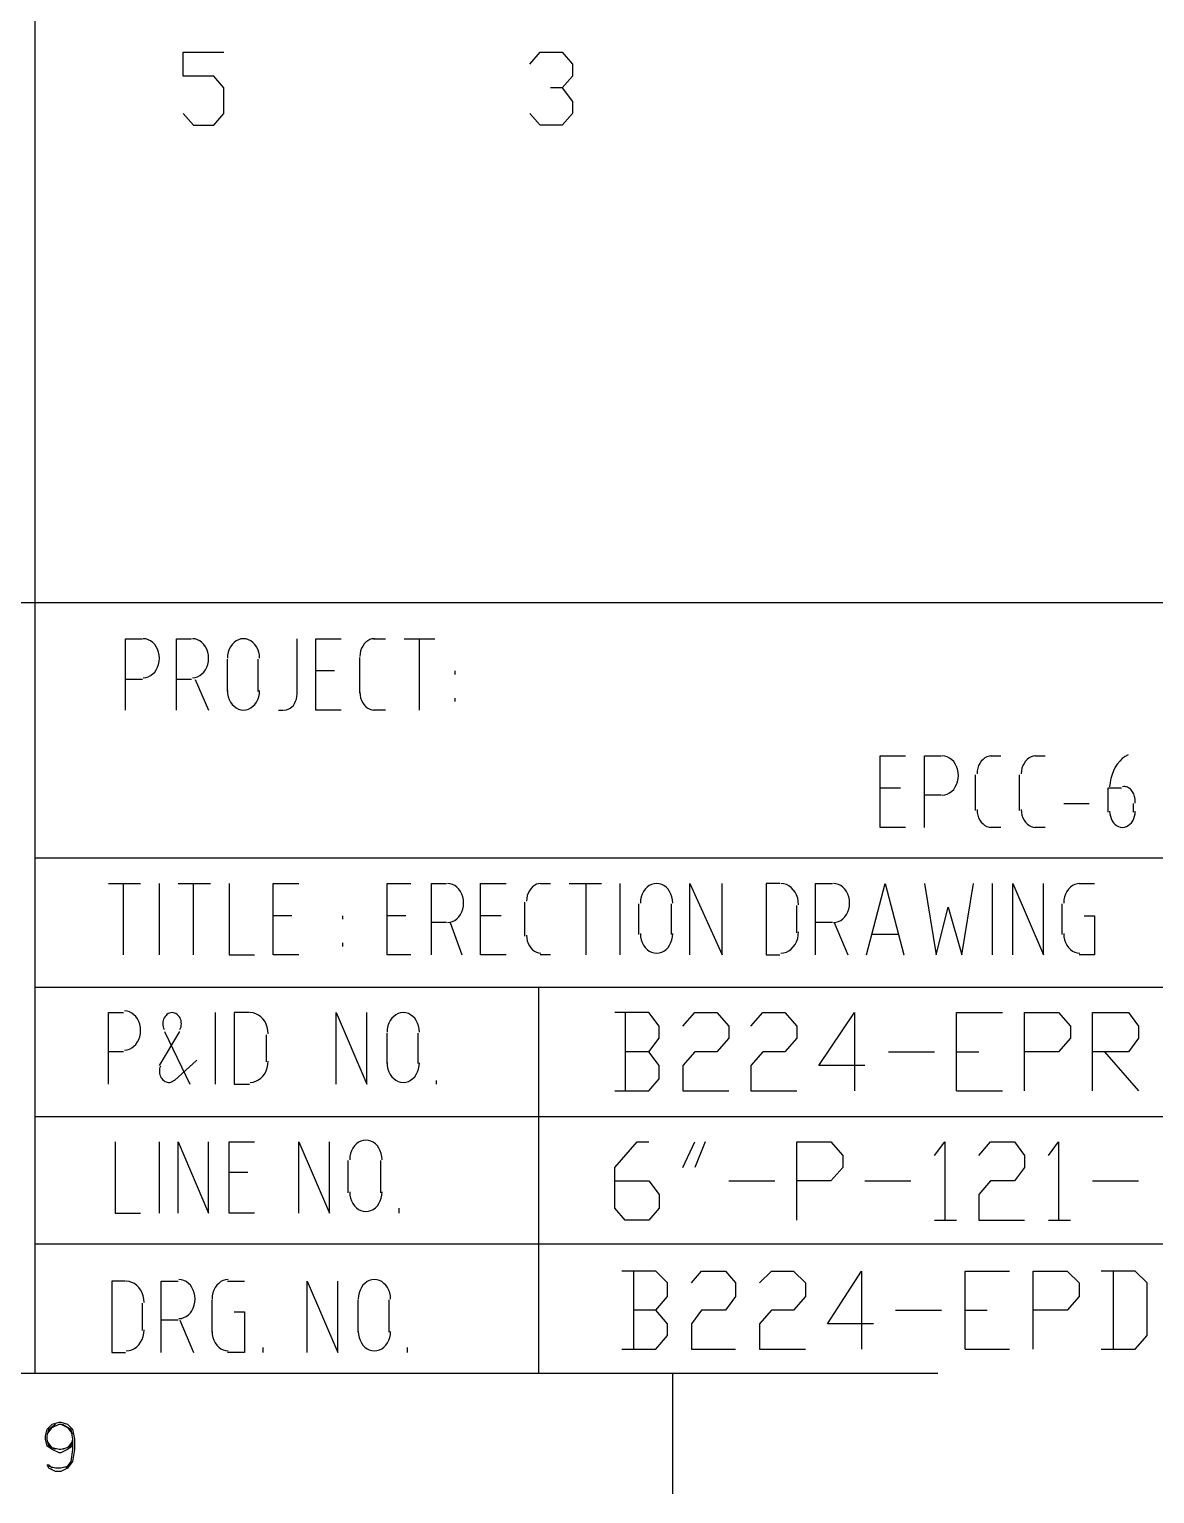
# Model space of a CAD drawing. Header units: millimetres. Extents: x 43 to 1147, y -811 to -31.
# Drawn here: x 819.9 to 899.4, y -811 to -707.6 of the extents above; entities that cross this region are included whole.
import ezdxf

# ---------------------------------------------------------------- set-up
doc = ezdxf.new("R2010")
doc.units = ezdxf.units.MM
doc.layers.add('EDITED_LINES', color=4, linetype='Continuous')

msp = doc.modelspace()

# ---------------------------------------------------------------- linework, layer by layer
at = {"layer": 'EDITED_LINES'}
for p, q in [((820.36, -802.48), (820.36, -39.28)), ((830.8, -710.92), (830.8, -709.24)), ((830.8, -709.24), (833.68, -709.24)), ((855.28, -710.08), (856, -709.24)), ((856, -709.24), (857.56, -709.24)), ((857.56, -709.24), (858.28, -710.08)), ((858.28, -710.08), (858.28, -710.92)), ((832.96, -710.92), (830.8, -710.92)), ((833.68, -711.76), (832.96, -710.92)), ((858.28, -710.92), (857.56, -711.76)), ((833.68, -713.56), (833.68, -711.76)), ((857.56, -711.76), (856.72, -711.76)), ((857.56, -711.76), (858.28, -712.72)), ((858.28, -712.72), (858.28, -713.56)), ((830.8, -713.56), (831.52, -714.4)), ((832.96, -714.4), (833.68, -713.56)), ((856, -714.4), (855.28, -713.56)), ((858.28, -713.56), (857.56, -714.4)), ((831.52, -714.4), (832.96, -714.4)), ((857.56, -714.4), (856, -714.4)), ((1137.28, -748.12), (52.24, -748.12)), ((826.72, -755.68), (826.72, -750.64)), ((826.72, -750.64), (827.92, -750.64)), ((828.16, -750.66), (827.98, -750.64)), ((828.34, -750.71), (828.16, -750.66)), ((828.5, -750.79), (828.34, -750.71)), ((828.65, -750.91), (828.5, -750.79)), ((828.79, -751.04), (828.65, -750.91)), ((828.9, -751.21), (828.79, -751.04)), ((828.99, -751.39), (828.9, -751.21)), ((829.06, -751.58), (828.99, -751.39)), ((830.32, -755.68), (830.32, -750.64)), ((830.32, -750.64), (831.4, -750.64)), ((831.64, -750.66), (831.46, -750.64)), ((831.82, -750.71), (831.64, -750.66)), ((831.98, -750.79), (831.82, -750.71)), ((832.13, -750.91), (831.98, -750.79)), ((832.27, -751.04), (832.13, -750.91)), ((832.38, -751.21), (832.27, -751.04)), ((832.47, -751.39), (832.38, -751.21)), ((832.54, -751.58), (832.47, -751.39)), ((834.05, -751.39), (833.98, -751.58)), ((834.14, -751.21), (834.05, -751.39)), ((834.25, -751.04), (834.14, -751.21)), ((834.39, -750.91), (834.25, -751.04)), ((834.54, -750.79), (834.39, -750.91)), ((834.7, -750.71), (834.54, -750.79)), ((834.88, -750.66), (834.7, -750.71)), ((835.06, -750.64), (834.88, -750.66)), ((835.24, -750.66), (835.06, -750.64)), ((835.42, -750.71), (835.24, -750.66)), ((835.58, -750.79), (835.42, -750.71)), ((835.73, -750.91), (835.58, -750.79)), ((835.87, -751.04), (835.73, -750.91)), ((835.98, -751.21), (835.87, -751.04)), ((836.07, -751.39), (835.98, -751.21)), ((836.14, -751.58), (836.07, -751.39)), ((838.84, -754.6), (838.84, -750.64)), ((840.16, -755.68), (840.16, -750.64)), ((840.16, -750.64), (841.96, -750.64)), ((843.33, -751.5), (843.29, -751.7)), ((843.39, -751.32), (843.33, -751.5)), ((843.48, -751.16), (843.39, -751.32)), ((843.58, -751.01), (843.48, -751.16)), ((843.7, -750.88), (843.58, -751.01)), ((843.83, -750.78), (843.7, -750.88)), ((843.98, -750.7), (843.83, -750.78)), ((844.13, -750.66), (843.98, -750.7)), ((844.3, -750.64), (844.13, -750.66)), ((844.24, -750.64), (845.08, -750.64)), ((846.4, -750.64), (848.56, -750.64)), ((847.48, -755.68), (847.48, -750.64)), ((828.99, -752.65), (829.06, -752.46)), ((829.11, -751.8), (829.06, -751.58)), ((829.06, -752.46), (829.11, -752.24)), ((829.12, -752.02), (829.11, -751.8)), ((829.11, -752.24), (829.12, -752.02)), ((832.47, -752.65), (832.54, -752.46)), ((832.59, -751.8), (832.54, -751.58)), ((832.54, -752.46), (832.59, -752.24)), ((832.6, -752.02), (832.59, -751.8)), ((832.59, -752.24), (832.6, -752.02)), ((833.93, -751.8), (833.92, -752.02)), ((833.92, -754.36), (833.92, -752.08)), ((833.98, -751.58), (833.93, -751.8)), ((836.08, -752.08), (836.08, -754.36)), ((836.19, -751.8), (836.14, -751.58)), ((836.2, -752.02), (836.19, -751.8)), ((843.29, -751.7), (843.28, -751.9)), ((843.28, -754.48), (843.28, -751.96)), ((827.92, -753.52), (826.72, -753.52)), ((827.98, -753.4), (828.16, -753.38)), ((828.16, -753.38), (828.34, -753.33)), ((828.34, -753.33), (828.5, -753.25)), ((828.5, -753.25), (828.65, -753.13)), ((828.65, -753.13), (828.79, -753)), ((828.79, -753), (828.9, -752.84)), ((828.9, -752.84), (828.99, -752.65)), ((831.4, -753.52), (830.32, -753.52)), ((831.46, -753.4), (831.64, -753.38)), ((831.64, -753.38), (831.82, -753.33)), ((831.64, -753.52), (832.6, -755.68)), ((831.82, -753.33), (831.98, -753.25)), ((831.98, -753.25), (832.13, -753.13)), ((832.13, -753.13), (832.27, -753)), ((832.27, -753), (832.38, -752.84)), ((832.38, -752.84), (832.47, -752.65)), ((841.48, -752.92), (840.16, -752.92)), ((850, -753.16), (850, -752.92)), ((833.92, -754.3), (833.93, -754.52)), ((833.93, -754.52), (833.98, -754.74)), ((836.14, -754.74), (836.19, -754.52)), ((836.19, -754.52), (836.2, -754.3)), ((838.83, -754.72), (838.84, -754.54)), ((843.28, -754.42), (843.29, -754.62)), ((843.29, -754.62), (843.33, -754.82)), ((833.98, -754.74), (834.05, -754.93)), ((834.05, -754.93), (834.14, -755.11)), ((834.14, -755.11), (834.25, -755.28)), ((834.25, -755.28), (834.39, -755.41)), ((834.39, -755.41), (834.54, -755.53)), ((834.54, -755.53), (834.7, -755.61)), ((834.7, -755.61), (834.88, -755.66)), ((834.88, -755.66), (835.06, -755.68)), ((835.06, -755.68), (835.24, -755.66)), ((835.24, -755.66), (835.42, -755.61)), ((835.42, -755.61), (835.58, -755.53)), ((835.58, -755.53), (835.73, -755.41)), ((835.73, -755.41), (835.87, -755.28)), ((835.87, -755.28), (835.98, -755.11)), ((835.98, -755.11), (836.07, -754.93)), ((836.07, -754.93), (836.14, -754.74)), ((837.52, -755.68), (837.88, -755.68)), ((837.94, -755.68), (838.09, -755.67)), ((838.09, -755.67), (838.22, -755.62)), ((838.22, -755.62), (838.35, -755.55)), ((838.35, -755.55), (838.47, -755.46)), ((838.47, -755.46), (838.58, -755.35)), ((838.58, -755.35), (838.67, -755.21)), ((838.67, -755.21), (838.74, -755.06)), ((838.74, -755.06), (838.79, -754.9)), ((838.79, -754.9), (838.83, -754.72)), ((841.96, -755.68), (840.16, -755.68)), ((843.33, -754.82), (843.39, -755)), ((843.39, -755), (843.48, -755.16)), ((843.48, -755.16), (843.58, -755.31)), ((843.58, -755.31), (843.7, -755.44)), ((843.7, -755.44), (843.83, -755.54)), ((843.83, -755.54), (843.98, -755.62)), ((843.98, -755.62), (844.13, -755.66)), ((844.13, -755.66), (844.3, -755.68)), ((845.08, -755.68), (844.24, -755.68)), ((850, -755.08), (850, -754.84)), ((880, -763.96), (880, -758.92)), ((880, -758.92), (881.8, -758.92)), ((883.12, -763.96), (883.12, -758.92)), ((883.12, -758.92), (884.32, -758.92)), ((884.56, -758.94), (884.38, -758.92)), ((884.74, -758.99), (884.56, -758.94)), ((884.9, -759.07), (884.74, -758.99)), ((885.05, -759.19), (884.9, -759.07)), ((885.19, -759.32), (885.05, -759.19)), ((885.3, -759.48), (885.19, -759.32)), ((885.39, -759.67), (885.3, -759.48)), ((885.46, -759.86), (885.39, -759.67)), ((886.89, -759.78), (886.85, -759.98)), ((886.95, -759.6), (886.89, -759.78)), ((887.04, -759.44), (886.95, -759.6)), ((887.14, -759.29), (887.04, -759.44)), ((887.26, -759.16), (887.14, -759.29)), ((887.39, -759.06), (887.26, -759.16)), ((887.54, -758.98), (887.39, -759.06)), ((887.69, -758.94), (887.54, -758.98)), ((887.86, -758.92), (887.69, -758.94)), ((887.8, -758.92), (888.52, -758.92)), ((890.01, -759.78), (889.97, -759.98)), ((890.07, -759.6), (890.01, -759.78)), ((890.16, -759.44), (890.07, -759.6)), ((890.26, -759.29), (890.16, -759.44)), ((890.38, -759.16), (890.26, -759.29)), ((890.51, -759.06), (890.38, -759.16)), ((890.66, -758.98), (890.51, -759.06)), ((890.81, -758.94), (890.66, -758.98)), ((890.98, -758.92), (890.81, -758.94)), ((890.92, -758.92), (891.64, -758.92)), ((896.6, -759.71), (896.47, -759.96)), ((896.74, -759.49), (896.6, -759.71)), ((896.91, -759.28), (896.74, -759.49)), ((897.09, -759.1), (896.91, -759.28)), ((897.29, -758.95), (897.09, -759.1)), ((897.51, -758.83), (897.29, -758.95)), ((885.39, -760.93), (885.46, -760.74)), ((885.51, -760.08), (885.46, -759.86)), ((885.46, -760.74), (885.51, -760.52)), ((885.52, -760.3), (885.51, -760.08)), ((885.51, -760.52), (885.52, -760.3)), ((886.72, -762.76), (886.72, -760.24)), ((886.85, -759.98), (886.84, -760.18)), ((889.84, -762.76), (889.84, -760.24)), ((889.97, -759.98), (889.96, -760.18)), ((896.23, -760.8), (896.2, -761.1)), ((896.29, -760.5), (896.23, -760.8)), ((896.37, -760.22), (896.29, -760.5)), ((896.47, -759.96), (896.37, -760.22)), ((881.44, -761.2), (880, -761.2)), ((884.32, -761.68), (883.12, -761.68)), ((884.38, -761.68), (884.56, -761.66)), ((884.56, -761.66), (884.74, -761.61)), ((884.74, -761.61), (884.9, -761.53)), ((884.9, -761.53), (885.05, -761.41)), ((885.05, -761.41), (885.19, -761.28)), ((885.19, -761.28), (885.3, -761.11)), ((885.3, -761.11), (885.39, -760.93)), ((896.08, -761.2), (896.08, -762.88)), ((897.04, -761.2), (896.08, -761.2)), ((897.19, -761.08), (897.11, -761.09)), ((897.26, -761.08), (897.19, -761.08)), ((897.33, -761.09), (897.26, -761.08)), ((897.4, -761.11), (897.33, -761.09)), ((897.47, -761.13), (897.4, -761.11)), ((897.54, -761.17), (897.47, -761.13)), ((897.6, -761.21), (897.54, -761.17)), ((897.66, -761.26), (897.6, -761.21)), ((897.72, -761.31), (897.66, -761.26)), ((897.77, -761.38), (897.72, -761.31)), ((897.82, -761.45), (897.77, -761.38)), ((897.86, -761.52), (897.82, -761.45)), ((897.9, -761.6), (897.86, -761.52)), ((897.93, -761.69), (897.9, -761.6)), ((897.96, -761.77), (897.93, -761.69)), ((897.98, -761.86), (897.96, -761.77)), ((897.99, -761.96), (897.98, -761.86)), ((886.84, -762.7), (886.85, -762.9)), ((886.85, -762.9), (886.89, -763.1)), ((889.96, -762.7), (889.97, -762.9)), ((889.97, -762.9), (890.01, -763.1)), ((892.96, -762.28), (894.76, -762.28)), ((896.2, -762.82), (896.21, -763)), ((897.88, -762.88), (897.88, -762.28)), ((898, -762.05), (897.99, -761.96)), ((897.99, -762.24), (898, -762.14)), ((897.99, -763), (898, -762.82)), ((898, -762.14), (898, -762.05)), ((881.8, -763.96), (880, -763.96)), ((886.89, -763.1), (886.95, -763.28)), ((886.95, -763.28), (887.04, -763.44)), ((887.04, -763.44), (887.14, -763.59)), ((887.14, -763.59), (887.26, -763.72)), ((887.26, -763.72), (887.39, -763.82)), ((887.39, -763.82), (887.54, -763.9)), ((887.54, -763.9), (887.69, -763.94)), ((887.69, -763.94), (887.86, -763.96)), ((888.52, -763.96), (887.8, -763.96)), ((890.01, -763.1), (890.07, -763.28)), ((890.07, -763.28), (890.16, -763.44)), ((890.16, -763.44), (890.26, -763.59)), ((890.26, -763.59), (890.38, -763.72)), ((890.38, -763.72), (890.51, -763.82)), ((890.51, -763.82), (890.66, -763.9)), ((890.66, -763.9), (890.81, -763.94)), ((890.81, -763.94), (890.98, -763.96)), ((891.64, -763.96), (890.92, -763.96)), ((896.21, -763), (896.25, -763.18)), ((896.25, -763.18), (896.3, -763.34)), ((896.3, -763.34), (896.37, -763.49)), ((896.37, -763.49), (896.46, -763.63)), ((896.46, -763.63), (896.57, -763.74)), ((896.57, -763.74), (896.69, -763.83)), ((896.69, -763.83), (896.82, -763.9)), ((896.82, -763.9), (896.95, -763.95)), ((896.95, -763.95), (897.1, -763.96)), ((897.1, -763.96), (897.25, -763.95)), ((897.25, -763.95), (897.38, -763.9)), ((897.38, -763.9), (897.51, -763.83)), ((897.51, -763.83), (897.63, -763.74)), ((897.63, -763.74), (897.74, -763.63)), ((897.74, -763.63), (897.83, -763.49)), ((897.83, -763.49), (897.9, -763.34)), ((897.9, -763.34), (897.95, -763.18)), ((897.95, -763.18), (897.99, -763)), ((820.36, -766.12), (1137.28, -766.12)), ((825.52, -767.92), (827.8, -767.92)), ((826.6, -772.96), (826.6, -767.92)), ((829.12, -772.96), (829.12, -767.92)), ((830.44, -767.92), (832.72, -767.92)), ((831.52, -772.96), (831.52, -767.92)), ((834.04, -767.92), (834.04, -772.96)), ((837.16, -772.96), (837.16, -767.92)), ((837.16, -767.92), (838.96, -767.92)), ((845.2, -772.96), (845.2, -767.92)), ((845.2, -767.92), (846.88, -767.92)), ((848.32, -772.96), (848.32, -767.92)), ((848.32, -767.92), (849.4, -767.92)), ((849.64, -767.94), (849.46, -767.92)), ((849.82, -767.99), (849.64, -767.94)), ((849.98, -768.07), (849.82, -767.99)), ((850.13, -768.19), (849.98, -768.07)), ((851.8, -772.96), (851.8, -767.92)), ((851.8, -767.92), (853.6, -767.92)), ((855.59, -768.06), (855.46, -768.16)), ((855.74, -767.98), (855.59, -768.06)), ((855.89, -767.94), (855.74, -767.98)), ((856.06, -767.92), (855.89, -767.94)), ((856, -767.92), (856.72, -767.92)), ((858.04, -767.92), (860.32, -767.92)), ((859.24, -772.96), (859.24, -767.92)), ((861.64, -772.96), (861.64, -767.92)), ((863.7, -768.07), (863.55, -768.19)), ((863.86, -767.99), (863.7, -768.07)), ((864.04, -767.94), (863.86, -767.99)), ((864.22, -767.92), (864.04, -767.94)), ((864.4, -767.94), (864.22, -767.92)), ((864.58, -767.99), (864.4, -767.94)), ((864.74, -768.07), (864.58, -767.99)), ((864.89, -768.19), (864.74, -768.07)), ((866.56, -772.96), (866.56, -767.92)), ((866.56, -767.92), (868.84, -772.96)), ((868.84, -772.96), (868.84, -767.92)), ((872.92, -767.92), (871.96, -767.92)), ((871.96, -767.92), (871.96, -772.96)), ((873.18, -767.94), (872.98, -767.92)), ((873.38, -768), (873.18, -767.94)), ((873.56, -768.09), (873.38, -768)), ((873.72, -768.21), (873.56, -768.09)), ((875.44, -772.96), (875.44, -767.92)), ((875.44, -767.92), (876.64, -767.92)), ((876.88, -767.94), (876.7, -767.92)), ((877.06, -767.99), (876.88, -767.94)), ((877.22, -768.07), (877.06, -767.99)), ((877.37, -768.19), (877.22, -768.07)), ((879.04, -772.96), (880.36, -767.92)), ((880.36, -767.92), (881.68, -772.96)), ((883.12, -767.92), (883.96, -772.96)), ((885.76, -772.96), (886.6, -767.92)), ((887.92, -772.96), (887.92, -767.92)), ((889.36, -772.96), (889.36, -767.92)), ((889.36, -767.92), (891.52, -772.96)), ((891.52, -772.96), (891.52, -767.92)), ((893.58, -768.07), (893.43, -768.19)), ((893.74, -767.99), (893.58, -768.07)), ((893.92, -767.94), (893.74, -767.99)), ((894.1, -767.92), (893.92, -767.94)), ((894.04, -767.92), (895.12, -767.92)), ((850.27, -768.32), (850.13, -768.19)), ((850.38, -768.48), (850.27, -768.32)), ((850.47, -768.67), (850.38, -768.48)), ((850.54, -768.86), (850.47, -768.67)), ((850.59, -769.08), (850.54, -768.86)), ((850.6, -769.3), (850.59, -769.08)), ((855.05, -768.98), (855.04, -769.18)), ((855.09, -768.78), (855.05, -768.98)), ((855.15, -768.6), (855.09, -768.78)), ((855.24, -768.44), (855.15, -768.6)), ((855.34, -768.29), (855.24, -768.44)), ((855.46, -768.16), (855.34, -768.29)), ((863.09, -769.08), (863.08, -769.3)), ((863.14, -768.86), (863.09, -769.08)), ((863.21, -768.67), (863.14, -768.86)), ((863.3, -768.48), (863.21, -768.67)), ((863.41, -768.32), (863.3, -768.48)), ((863.55, -768.19), (863.41, -768.32)), ((865.03, -768.32), (864.89, -768.19)), ((865.14, -768.48), (865.03, -768.32)), ((865.23, -768.67), (865.14, -768.48)), ((865.3, -768.86), (865.23, -768.67)), ((865.35, -769.08), (865.3, -768.86)), ((865.36, -769.3), (865.35, -769.08)), ((873.87, -768.36), (873.72, -768.21)), ((874, -768.53), (873.87, -768.36)), ((874.1, -768.73), (874, -768.53)), ((874.18, -768.95), (874.1, -768.73)), ((874.22, -769.18), (874.18, -768.95)), ((877.51, -768.32), (877.37, -768.19)), ((877.62, -768.48), (877.51, -768.32)), ((877.71, -768.67), (877.62, -768.48)), ((877.78, -768.86), (877.71, -768.67)), ((877.83, -769.08), (877.78, -768.86)), ((877.84, -769.3), (877.83, -769.08)), ((892.97, -769.08), (892.96, -769.3)), ((893.02, -768.86), (892.97, -769.08)), ((893.09, -768.67), (893.02, -768.86)), ((893.18, -768.48), (893.09, -768.67)), ((893.29, -768.32), (893.18, -768.48)), ((893.43, -768.19), (893.29, -768.32)), ((850.27, -770.28), (850.38, -770.11)), ((850.38, -770.11), (850.47, -769.93)), ((850.47, -769.93), (850.54, -769.74)), ((850.54, -769.74), (850.59, -769.52)), ((850.59, -769.52), (850.6, -769.3)), ((854.92, -771.64), (854.92, -769.24)), ((862.96, -771.52), (862.96, -769.36)), ((865.24, -769.36), (865.24, -771.52)), ((874.12, -771.4), (874.12, -769.48)), ((874.24, -769.42), (874.22, -769.18)), ((877.51, -770.28), (877.62, -770.11)), ((877.62, -770.11), (877.71, -769.93)), ((877.71, -769.93), (877.78, -769.74)), ((877.78, -769.74), (877.83, -769.52)), ((877.83, -769.52), (877.84, -769.3)), ((883.96, -772.96), (884.8, -769.6)), ((884.8, -769.6), (885.76, -772.96)), ((892.84, -771.52), (892.84, -769.36)), ((838.48, -770.2), (837.16, -770.2)), ((842.08, -770.44), (842.08, -770.2)), ((846.52, -770.2), (845.2, -770.2)), ((849.4, -770.68), (848.32, -770.68)), ((849.46, -770.68), (849.64, -770.66)), ((849.64, -770.66), (849.82, -770.61)), ((849.64, -770.68), (850.48, -772.96)), ((849.82, -770.61), (849.98, -770.53)), ((849.98, -770.53), (850.13, -770.41)), ((850.13, -770.41), (850.27, -770.28)), ((853.24, -770.2), (851.8, -770.2)), ((876.64, -770.68), (875.44, -770.68)), ((876.7, -770.68), (876.88, -770.66)), ((876.76, -770.68), (877.72, -772.96)), ((876.88, -770.66), (877.06, -770.61)), ((877.06, -770.61), (877.22, -770.53)), ((877.22, -770.53), (877.37, -770.41)), ((877.37, -770.41), (877.51, -770.28)), ((894.4, -770.2), (895.12, -770.2)), ((895.12, -770.2), (895.12, -772.96)), ((842.08, -772.36), (842.08, -772.12)), ((855.04, -771.58), (855.05, -771.78)), ((855.05, -771.78), (855.09, -771.98)), ((855.09, -771.98), (855.15, -772.16)), ((855.15, -772.16), (855.24, -772.32)), ((863.08, -771.46), (863.09, -771.68)), ((863.09, -771.68), (863.14, -771.9)), ((863.14, -771.9), (863.21, -772.09)), ((863.21, -772.09), (863.3, -772.28)), ((865.14, -772.28), (865.23, -772.09)), ((865.23, -772.09), (865.3, -771.9)), ((865.3, -771.9), (865.35, -771.68)), ((865.35, -771.68), (865.36, -771.46)), ((873.87, -772.4), (874, -772.23)), ((874, -772.23), (874.1, -772.03)), ((874.1, -772.03), (874.18, -771.81)), ((874.18, -771.81), (874.22, -771.58)), ((874.22, -771.58), (874.24, -771.34)), ((881.32, -771.52), (879.4, -771.52)), ((892.96, -771.46), (892.97, -771.68)), ((892.97, -771.68), (893.02, -771.9)), ((893.02, -771.9), (893.09, -772.09)), ((893.09, -772.09), (893.18, -772.28)), ((834.04, -772.96), (835.84, -772.96)), ((838.96, -772.96), (837.16, -772.96)), ((846.88, -772.96), (845.2, -772.96)), ((853.6, -772.96), (851.8, -772.96)), ((855.24, -772.32), (855.34, -772.47)), ((855.34, -772.47), (855.46, -772.6)), ((855.46, -772.6), (855.59, -772.7)), ((855.59, -772.7), (855.74, -772.78)), ((855.74, -772.78), (855.89, -772.82)), ((855.89, -772.82), (856.06, -772.84)), ((856.72, -772.96), (856, -772.96)), ((863.3, -772.28), (863.41, -772.44)), ((863.41, -772.44), (863.55, -772.57)), ((863.55, -772.57), (863.7, -772.69)), ((863.7, -772.69), (863.86, -772.77)), ((863.86, -772.77), (864.04, -772.82)), ((864.04, -772.82), (864.22, -772.84)), ((864.22, -772.84), (864.4, -772.82)), ((864.4, -772.82), (864.58, -772.77)), ((864.58, -772.77), (864.74, -772.69)), ((864.74, -772.69), (864.89, -772.57)), ((864.89, -772.57), (865.03, -772.44)), ((865.03, -772.44), (865.14, -772.28)), ((871.96, -772.96), (872.92, -772.96)), ((872.98, -772.84), (873.18, -772.82)), ((873.18, -772.82), (873.38, -772.76)), ((873.38, -772.76), (873.56, -772.67)), ((873.56, -772.67), (873.72, -772.55)), ((873.72, -772.55), (873.87, -772.4)), ((893.18, -772.28), (893.29, -772.44)), ((893.29, -772.44), (893.43, -772.57)), ((893.43, -772.57), (893.58, -772.69)), ((893.58, -772.69), (893.74, -772.77)), ((893.74, -772.77), (893.92, -772.82)), ((893.92, -772.82), (894.1, -772.84)), ((895.12, -772.96), (894.04, -772.96)), ((820.36, -775.24), (1137.28, -775.24)), ((855.88, -775.24), (855.88, -802.48)), ((825.52, -782.08), (825.52, -777.04)), ((825.52, -777.04), (826.6, -777.04)), ((826.84, -776.94), (826.66, -776.92)), ((827.02, -776.99), (826.84, -776.94)), ((827.18, -777.07), (827.02, -776.99)), ((827.33, -777.19), (827.18, -777.07)), ((827.47, -777.32), (827.33, -777.19)), ((827.58, -777.48), (827.47, -777.32)), ((829.46, -777.4), (829.42, -777.5)), ((829.52, -777.31), (829.46, -777.4)), ((829.59, -777.23), (829.52, -777.31)), ((829.66, -777.16), (829.59, -777.23)), ((829.75, -777.11), (829.66, -777.16)), ((829.84, -777.07), (829.75, -777.11)), ((829.93, -777.05), (829.84, -777.07)), ((830.02, -777.04), (829.93, -777.05)), ((830.11, -777.05), (830.02, -777.04)), ((830.2, -777.07), (830.11, -777.05)), ((830.29, -777.11), (830.2, -777.07)), ((830.38, -777.16), (830.29, -777.11)), ((830.45, -777.23), (830.38, -777.16)), ((830.52, -777.31), (830.45, -777.23)), ((830.58, -777.4), (830.52, -777.31)), ((830.62, -777.5), (830.58, -777.4)), ((833.08, -782.08), (833.08, -777.04)), ((835.48, -777.04), (834.4, -777.04)), ((834.4, -777.04), (834.4, -782.08)), ((835.74, -777.06), (835.54, -777.04)), ((835.94, -777.12), (835.74, -777.06)), ((836.12, -777.21), (835.94, -777.12)), ((836.28, -777.33), (836.12, -777.21)), ((836.43, -777.48), (836.28, -777.33)), ((841.6, -782.08), (841.6, -777.04)), ((841.6, -777.04), (843.76, -782.08)), ((843.76, -782.08), (843.76, -777.04)), ((845.67, -777.31), (845.53, -777.44)), ((845.82, -777.19), (845.67, -777.31)), ((845.98, -777.11), (845.82, -777.19)), ((846.15, -777.06), (845.98, -777.11)), ((846.34, -777.04), (846.15, -777.06)), ((846.52, -777.06), (846.34, -777.04)), ((846.7, -777.11), (846.52, -777.06)), ((846.86, -777.19), (846.7, -777.11)), ((847.01, -777.31), (846.86, -777.19)), ((847.15, -777.44), (847.01, -777.31)), ((863.68, -777.04), (861.28, -777.04)), ((862, -777.04), (862, -782.56)), ((864.4, -778), (863.68, -777.04)), ((866.08, -778), (866.92, -777.04)), ((866.92, -777.04), (868.48, -777.04)), ((868.48, -777.04), (869.32, -778)), ((870.88, -778), (871.72, -777.04)), ((871.72, -777.04), (873.28, -777.04)), ((873.28, -777.04), (874.12, -778)), ((875.68, -780.76), (878.2, -777.04)), ((878.2, -777.04), (878.2, -782.56)), ((885.4, -782.56), (885.4, -777.04)), ((885.4, -777.04), (888.64, -777.04)), ((890.2, -782.56), (890.2, -777.04)), ((890.2, -777.04), (892.6, -777.04)), ((892.6, -777.04), (893.44, -778)), ((895, -782.56), (895, -777.04)), ((895, -777.04), (897.52, -777.04)), ((897.52, -777.04), (898.24, -778)), ((827.67, -777.67), (827.58, -777.48)), ((827.74, -777.86), (827.67, -777.67)), ((827.79, -778.08), (827.74, -777.86)), ((827.8, -778.3), (827.79, -778.08)), ((827.79, -778.52), (827.8, -778.3)), ((829.12, -780.76), (830.56, -778.36)), ((829.37, -777.71), (829.36, -777.82)), ((829.36, -777.82), (829.37, -777.93)), ((829.39, -777.6), (829.37, -777.71)), ((829.37, -777.93), (829.39, -778.04)), ((829.42, -777.5), (829.39, -777.6)), ((829.39, -778.04), (829.42, -778.14)), ((829.42, -778.14), (829.47, -778.24)), ((829.48, -778.36), (831.28, -782.08)), ((830.57, -778.24), (830.62, -778.14)), ((830.65, -777.6), (830.62, -777.5)), ((830.62, -778.14), (830.65, -778.04)), ((830.67, -777.71), (830.65, -777.6)), ((830.65, -778.04), (830.67, -777.93)), ((830.68, -777.82), (830.67, -777.71)), ((830.67, -777.93), (830.68, -777.82)), ((836.56, -777.65), (836.43, -777.48)), ((836.66, -777.85), (836.56, -777.65)), ((836.74, -778.07), (836.66, -777.85)), ((836.78, -778.3), (836.74, -778.07)), ((836.8, -778.54), (836.78, -778.3)), ((845.21, -778.2), (845.2, -778.42)), ((845.26, -777.98), (845.21, -778.2)), ((845.33, -777.79), (845.26, -777.98)), ((845.42, -777.6), (845.33, -777.79)), ((845.53, -777.44), (845.42, -777.6)), ((847.26, -777.6), (847.15, -777.44)), ((847.35, -777.79), (847.26, -777.6)), ((847.42, -777.98), (847.35, -777.79)), ((847.47, -778.2), (847.42, -777.98)), ((847.48, -778.42), (847.47, -778.2)), ((864.4, -778.84), (864.4, -778)), ((869.32, -778), (869.32, -778.84)), ((874.12, -778), (874.12, -778.84)), ((893.44, -778), (893.44, -778.84)), ((898.24, -778), (898.24, -778.84)), ((827.18, -779.53), (827.33, -779.41)), ((827.33, -779.41), (827.47, -779.28)), ((827.47, -779.28), (827.58, -779.11)), ((827.58, -779.11), (827.67, -778.93)), ((827.67, -778.93), (827.74, -778.74)), ((827.74, -778.74), (827.79, -778.52)), ((836.68, -780.52), (836.68, -778.6)), ((845.2, -780.64), (845.2, -778.48)), ((847.36, -778.48), (847.36, -780.64)), ((863.68, -779.8), (864.4, -778.84)), ((869.32, -778.84), (868.48, -779.8)), ((874.12, -778.84), (873.28, -779.8)), ((893.44, -778.84), (892.6, -779.8)), ((898.24, -778.84), (897.52, -779.8)), ((826.6, -779.8), (825.52, -779.8)), ((826.66, -779.68), (826.84, -779.66)), ((826.84, -779.66), (827.02, -779.61)), ((827.02, -779.61), (827.18, -779.53)), ((831.76, -780.4), (830.2, -781.84)), ((836.78, -780.7), (836.8, -780.46)), ((863.68, -779.8), (862, -779.8)), ((864.4, -780.76), (863.68, -779.8)), ((866.92, -779.8), (866.08, -780.76)), ((868.48, -779.8), (866.92, -779.8)), ((871.72, -779.8), (870.88, -780.76)), ((873.28, -779.8), (871.72, -779.8)), ((880.6, -779.8), (883.84, -779.8)), ((885.4, -779.8), (886.96, -779.8)), ((892.6, -779.8), (890.2, -779.8)), ((897.52, -779.8), (895, -779.8)), ((895.84, -779.8), (898.24, -782.56)), ((829.13, -781.01), (829.12, -781.12)), ((829.12, -781.12), (829.12, -781.22)), ((829.12, -781.22), (829.13, -781.33)), ((829.16, -780.91), (829.13, -781.01)), ((829.13, -781.33), (829.15, -781.43)), ((829.15, -781.43), (829.19, -781.52)), ((829.2, -780.81), (829.16, -780.91)), ((829.19, -781.52), (829.23, -781.61)), ((836.28, -781.67), (836.43, -781.52)), ((836.43, -781.52), (836.56, -781.35)), ((836.56, -781.35), (836.66, -781.15)), ((836.66, -781.15), (836.74, -780.93)), ((836.74, -780.93), (836.78, -780.7)), ((845.2, -780.58), (845.21, -780.8)), ((845.21, -780.8), (845.26, -781.02)), ((845.26, -781.02), (845.33, -781.21)), ((845.33, -781.21), (845.42, -781.4)), ((845.42, -781.4), (845.53, -781.56)), ((847.15, -781.56), (847.26, -781.4)), ((847.26, -781.4), (847.35, -781.21)), ((847.35, -781.21), (847.42, -781.02)), ((847.42, -781.02), (847.47, -780.8)), ((847.47, -780.8), (847.48, -780.58)), ((864.4, -781.72), (864.4, -780.76)), ((866.08, -780.76), (866.08, -782.56)), ((870.88, -780.76), (870.88, -782.56)), ((878.92, -780.76), (875.68, -780.76)), ((829.23, -781.61), (829.29, -781.7)), ((829.29, -781.7), (829.35, -781.77)), ((829.35, -781.77), (829.43, -781.84)), ((829.43, -781.84), (829.5, -781.89)), ((829.5, -781.89), (829.59, -781.93)), ((829.59, -781.93), (829.67, -781.95)), ((829.67, -781.95), (829.76, -781.96)), ((829.76, -781.96), (829.85, -781.96)), ((829.85, -781.96), (829.93, -781.94)), ((829.93, -781.94), (830.02, -781.91)), ((830.02, -781.91), (830.1, -781.86)), ((830.1, -781.86), (830.18, -781.8)), ((834.4, -782.08), (835.48, -782.08)), ((835.54, -781.96), (835.74, -781.94)), ((835.74, -781.94), (835.94, -781.88)), ((835.94, -781.88), (836.12, -781.79)), ((836.12, -781.79), (836.28, -781.67)), ((845.53, -781.56), (845.67, -781.69)), ((845.67, -781.69), (845.82, -781.81)), ((845.82, -781.81), (845.98, -781.89)), ((845.98, -781.89), (846.15, -781.94)), ((846.15, -781.94), (846.34, -781.96)), ((846.34, -781.96), (846.52, -781.94)), ((846.52, -781.94), (846.7, -781.89)), ((846.7, -781.89), (846.86, -781.81)), ((846.86, -781.81), (847.01, -781.69)), ((847.01, -781.69), (847.15, -781.56)), ((848.68, -782.08), (848.68, -781.84)), ((861.28, -782.56), (863.68, -782.56)), ((863.68, -782.56), (864.4, -781.72)), ((866.08, -782.56), (869.32, -782.56)), ((870.88, -782.56), (874.12, -782.56)), ((885.4, -782.56), (888.64, -782.56)), ((820.36, -784.36), (1137.28, -784.36)), ((826, -786.16), (826, -791.2)), ((829.12, -791.2), (829.12, -786.16)), ((830.44, -791.2), (830.44, -786.16)), ((830.44, -786.16), (832.6, -791.2)), ((832.6, -791.2), (832.6, -786.16)), ((834.04, -791.2), (834.04, -786.16)), ((834.04, -786.16), (835.84, -786.16)), ((838.96, -791.2), (838.96, -786.16)), ((838.96, -786.16), (841.12, -791.2)), ((841.12, -791.2), (841.12, -786.16)), ((842.78, -786.6), (842.69, -786.79)), ((842.89, -786.44), (842.78, -786.6)), ((843.03, -786.31), (842.89, -786.44)), ((843.18, -786.19), (843.03, -786.31)), ((843.34, -786.11), (843.18, -786.19)), ((843.51, -786.06), (843.34, -786.11)), ((843.7, -786.04), (843.51, -786.06)), ((843.88, -786.06), (843.7, -786.04)), ((844.06, -786.11), (843.88, -786.06)), ((844.22, -786.19), (844.06, -786.11)), ((844.37, -786.31), (844.22, -786.19)), ((844.51, -786.44), (844.37, -786.31)), ((844.62, -786.6), (844.51, -786.44)), ((844.71, -786.79), (844.62, -786.6)), ((861.28, -787.96), (862.84, -786.16)), ((862.84, -786.16), (863.68, -786.16)), ((866.08, -787.96), (866.92, -786.16)), ((867.64, -786.16), (866.92, -787.96)), ((874.12, -791.68), (874.12, -786.16)), ((874.12, -786.16), (876.52, -786.16)), ((876.52, -786.16), (877.36, -787.12)), ((883.84, -787.12), (884.56, -786.16)), ((884.56, -786.16), (884.56, -791.68)), ((886.96, -787.12), (887.8, -786.16)), ((887.8, -786.16), (889.48, -786.16)), ((889.48, -786.16), (890.2, -787.12)), ((891.88, -787.12), (892.6, -786.16)), ((892.6, -786.16), (892.6, -791.68)), ((842.44, -789.76), (842.44, -787.48)), ((842.57, -787.2), (842.56, -787.42)), ((842.62, -786.98), (842.57, -787.2)), ((842.69, -786.79), (842.62, -786.98)), ((844.78, -786.98), (844.71, -786.79)), ((844.72, -787.48), (844.72, -789.76)), ((844.83, -787.2), (844.78, -786.98)), ((844.84, -787.42), (844.83, -787.2)), ((877.36, -787.12), (877.36, -787.96)), ((890.2, -787.12), (890.2, -787.96)), ((835.36, -788.32), (834.04, -788.32)), ((861.28, -790.84), (861.28, -787.96)), ((877.36, -787.96), (876.52, -788.92)), ((890.2, -787.96), (889.48, -788.92)), ((842.56, -789.7), (842.57, -789.92)), ((844.83, -789.92), (844.84, -789.7)), ((861.28, -788.92), (863.68, -788.92)), ((863.68, -788.92), (864.4, -789.88)), ((869.32, -788.92), (872.56, -788.92)), ((876.52, -788.92), (874.12, -788.92)), ((878.92, -788.92), (882.16, -788.92)), ((887.8, -788.92), (886.96, -789.88)), ((889.48, -788.92), (887.8, -788.92)), ((895, -788.92), (898.24, -788.92)), ((842.57, -789.92), (842.62, -790.14)), ((842.62, -790.14), (842.69, -790.33)), ((842.69, -790.33), (842.78, -790.52)), ((842.78, -790.52), (842.89, -790.68)), ((842.89, -790.68), (843.03, -790.81)), ((843.03, -790.81), (843.18, -790.93)), ((844.22, -790.93), (844.37, -790.81)), ((844.37, -790.81), (844.51, -790.68)), ((844.51, -790.68), (844.62, -790.52)), ((844.62, -790.52), (844.71, -790.33)), ((844.71, -790.33), (844.78, -790.14)), ((844.78, -790.14), (844.83, -789.92)), ((846.04, -791.2), (846.04, -790.84)), ((862, -791.68), (861.28, -790.84)), ((864.4, -790.84), (863.68, -791.68)), ((864.4, -789.88), (864.4, -790.84)), ((886.96, -789.88), (886.96, -791.68)), ((826, -791.2), (827.8, -791.2)), ((835.84, -791.2), (834.04, -791.2)), ((843.18, -790.93), (843.34, -791.01)), ((843.34, -791.01), (843.51, -791.06)), ((843.51, -791.06), (843.7, -791.08)), ((843.7, -791.08), (843.88, -791.06)), ((843.88, -791.06), (844.06, -791.01)), ((844.06, -791.01), (844.22, -790.93)), ((863.68, -791.68), (862, -791.68)), ((883.84, -791.68), (885.4, -791.68)), ((886.96, -791.68), (890.2, -791.68)), ((891.88, -791.68), (893.44, -791.68)), ((820.36, -793.36), (1137.28, -793.36)), ((826.72, -796), (825.76, -796)), ((825.76, -796), (825.76, -801.04)), ((826.98, -796.02), (826.78, -796)), ((827.18, -796.08), (826.98, -796.02)), ((829.24, -801.04), (829.24, -796)), ((829.24, -796), (830.44, -796)), ((830.68, -795.9), (830.5, -795.88)), ((830.86, -795.95), (830.68, -795.9)), ((831.02, -796.03), (830.86, -795.95)), ((833.62, -795.95), (833.46, -796.03)), ((833.8, -795.9), (833.62, -795.95)), ((833.98, -795.88), (833.8, -795.9)), ((833.92, -796), (835.12, -796)), ((839.56, -801.04), (839.56, -796)), ((839.56, -796), (841.72, -801.04)), ((841.72, -801.04), (841.72, -796)), ((843.94, -795.95), (843.78, -796.03)), ((844.12, -795.9), (843.94, -795.95)), ((844.3, -795.88), (844.12, -795.9)), ((844.48, -795.9), (844.3, -795.88)), ((844.66, -795.95), (844.48, -795.9)), ((844.82, -796.03), (844.66, -795.95)), ((864.16, -795.28), (861.76, -795.28)), ((862.6, -795.28), (862.6, -800.8)), ((865, -796.12), (864.16, -795.28)), ((866.68, -796.12), (867.4, -795.28)), ((867.4, -795.28), (869.08, -795.28)), ((869.08, -795.28), (869.8, -796.12)), ((871.48, -796.12), (872.32, -795.28)), ((872.32, -795.28), (873.88, -795.28)), ((873.88, -795.28), (874.72, -796.12)), ((876.28, -799), (878.68, -795.28)), ((878.68, -795.28), (878.68, -800.8)), ((886, -800.8), (886, -795.28)), ((886, -795.28), (889.12, -795.28)), ((890.8, -800.8), (890.8, -795.28)), ((890.8, -795.28), (893.2, -795.28)), ((893.2, -795.28), (894.04, -796.12)), ((898, -795.28), (895.6, -795.28)), ((896.44, -795.28), (896.44, -800.8)), ((898.84, -796.12), (898, -795.28)), ((827.36, -796.17), (827.18, -796.08)), ((827.52, -796.29), (827.36, -796.17)), ((827.67, -796.44), (827.52, -796.29)), ((827.8, -796.61), (827.67, -796.44)), ((827.9, -796.81), (827.8, -796.61)), ((827.98, -797.03), (827.9, -796.81)), ((828.02, -797.26), (827.98, -797.03)), ((831.17, -796.15), (831.02, -796.03)), ((831.31, -796.28), (831.17, -796.15)), ((831.42, -796.45), (831.31, -796.28)), ((831.51, -796.63), (831.42, -796.45)), ((831.58, -796.82), (831.51, -796.63)), ((831.63, -797.04), (831.58, -796.82)), ((831.64, -797.26), (831.63, -797.04)), ((832.85, -797.04), (832.84, -797.26)), ((832.9, -796.82), (832.85, -797.04)), ((832.97, -796.63), (832.9, -796.82)), ((833.06, -796.45), (832.97, -796.63)), ((833.17, -796.28), (833.06, -796.45)), ((833.31, -796.15), (833.17, -796.28)), ((833.46, -796.03), (833.31, -796.15)), ((843.17, -797.04), (843.16, -797.26)), ((843.22, -796.82), (843.17, -797.04)), ((843.29, -796.63), (843.22, -796.82)), ((843.38, -796.45), (843.29, -796.63)), ((843.49, -796.28), (843.38, -796.45)), ((843.63, -796.15), (843.49, -796.28)), ((843.78, -796.03), (843.63, -796.15)), ((844.97, -796.15), (844.82, -796.03)), ((845.11, -796.28), (844.97, -796.15)), ((845.22, -796.45), (845.11, -796.28)), ((845.31, -796.63), (845.22, -796.45)), ((845.38, -796.82), (845.31, -796.63)), ((845.43, -797.04), (845.38, -796.82)), ((845.44, -797.26), (845.43, -797.04)), ((865, -797.08), (865, -796.12)), ((869.8, -796.12), (869.8, -797.08)), ((874.72, -796.12), (874.72, -797.08)), ((894.04, -796.12), (894.04, -797.08)), ((898.84, -799.84), (898.84, -796.12)), ((827.92, -799.48), (827.92, -797.56)), ((828.04, -797.5), (828.02, -797.26)), ((831.31, -798.24), (831.42, -798.08)), ((831.42, -798.08), (831.51, -797.89)), ((831.51, -797.89), (831.58, -797.7)), ((831.58, -797.7), (831.63, -797.48)), ((831.63, -797.48), (831.64, -797.26)), ((832.84, -799.6), (832.84, -797.32)), ((843.16, -799.6), (843.16, -797.32)), ((845.32, -797.32), (845.32, -799.6)), ((864.16, -798.04), (862.6, -798.04)), ((864.16, -798.04), (865, -797.08)), ((865, -799), (864.16, -798.04)), ((867.4, -798.04), (866.68, -799)), ((869.08, -798.04), (867.4, -798.04)), ((869.8, -797.08), (869.08, -798.04)), ((872.32, -798.04), (871.48, -799)), ((873.88, -798.04), (872.32, -798.04)), ((874.72, -797.08), (873.88, -798.04)), ((881.08, -798.04), (884.32, -798.04)), ((886, -798.04), (887.56, -798.04)), ((893.2, -798.04), (890.8, -798.04)), ((894.04, -797.08), (893.2, -798.04)), ((830.44, -798.76), (829.24, -798.76)), ((830.5, -798.64), (830.68, -798.62)), ((830.56, -798.76), (831.52, -801.04)), ((830.68, -798.62), (830.86, -798.57)), ((830.86, -798.57), (831.02, -798.49)), ((831.02, -798.49), (831.17, -798.37)), ((831.17, -798.37), (831.31, -798.24)), ((834.4, -798.16), (835.12, -798.16)), ((835.12, -798.16), (835.12, -801.04)), ((865, -799.84), (865, -799)), ((866.68, -799), (866.68, -800.8)), ((871.48, -799), (871.48, -800.8)), ((879.52, -799), (876.28, -799)), ((827.8, -800.31), (827.9, -800.11)), ((827.9, -800.11), (827.98, -799.89)), ((827.98, -799.89), (828.02, -799.66)), ((828.02, -799.66), (828.04, -799.42)), ((832.84, -799.54), (832.85, -799.76)), ((832.85, -799.76), (832.9, -799.98)), ((832.9, -799.98), (832.97, -800.17)), ((843.16, -799.54), (843.17, -799.76)), ((843.17, -799.76), (843.22, -799.98)), ((843.22, -799.98), (843.29, -800.17)), ((845.31, -800.17), (845.38, -799.98)), ((845.38, -799.98), (845.43, -799.76)), ((845.43, -799.76), (845.44, -799.54)), ((864.16, -800.8), (865, -799.84)), ((898, -800.8), (898.84, -799.84)), ((825.76, -801.04), (826.72, -801.04)), ((826.78, -800.92), (826.98, -800.9)), ((826.98, -800.9), (827.18, -800.84)), ((827.18, -800.84), (827.36, -800.75)), ((827.36, -800.75), (827.52, -800.63)), ((827.52, -800.63), (827.67, -800.48)), ((827.67, -800.48), (827.8, -800.31)), ((832.97, -800.17), (833.06, -800.35)), ((833.06, -800.35), (833.17, -800.52)), ((833.17, -800.52), (833.31, -800.65)), ((833.31, -800.65), (833.46, -800.77)), ((833.46, -800.77), (833.62, -800.85)), ((833.62, -800.85), (833.8, -800.9)), ((833.8, -800.9), (833.98, -800.92)), ((835.12, -801.04), (833.92, -801.04)), ((836.44, -801.04), (836.44, -800.68)), ((843.29, -800.17), (843.38, -800.35)), ((843.38, -800.35), (843.49, -800.52)), ((843.49, -800.52), (843.63, -800.65)), ((843.63, -800.65), (843.78, -800.77)), ((843.78, -800.77), (843.94, -800.85)), ((843.94, -800.85), (844.12, -800.9)), ((844.12, -800.9), (844.3, -800.92)), ((844.3, -800.92), (844.48, -800.9)), ((844.48, -800.9), (844.66, -800.85)), ((844.66, -800.85), (844.82, -800.77)), ((844.82, -800.77), (844.97, -800.65)), ((844.97, -800.65), (845.11, -800.52)), ((845.11, -800.52), (845.22, -800.35)), ((845.22, -800.35), (845.31, -800.17)), ((846.64, -801.04), (846.64, -800.68)), ((861.76, -800.8), (864.16, -800.8)), ((866.68, -800.8), (869.8, -800.8)), ((871.48, -800.8), (874.72, -800.8)), ((886, -800.8), (889.12, -800.8)), ((895.6, -800.8), (898, -800.8)), ((569.8, -802.48), (884.08, -802.48)), ((865.36, -811), (865.36, -802.48)), ((821.2, -806.44), (821.56, -806.08)), ((821.2, -806.8), (821.56, -806.32)), ((821.32, -806.44), (821.8, -806.08)), ((821.56, -806.08), (822.04, -805.96)), ((821.56, -806.32), (822.04, -806.08)), ((822.04, -805.96), (822.16, -805.96)), ((822.04, -806.08), (822.16, -806.08)), ((822.16, -805.96), (822.64, -806.08)), ((822.16, -806.08), (822.64, -806.32)), ((822.28, -806.08), (822.88, -806.44)), ((822.64, -806.08), (823, -806.44)), ((822.64, -806.32), (823, -806.8)), ((821.08, -806.92), (821.2, -806.44)), ((821.08, -807.16), (821.08, -806.92)), ((821.2, -807.64), (821.08, -807.16)), ((821.2, -806.92), (821.32, -806.44)), ((821.2, -807.16), (821.2, -806.92)), ((821.32, -807.64), (821.2, -807.16)), ((821.56, -807.76), (821.2, -807.28)), ((823, -807.28), (822.64, -807.76)), ((822.88, -806.44), (823, -807.16)), ((823, -807.16), (822.88, -807.64)), ((823, -806.44), (823.12, -807.16)), ((823, -807.16), (823, -807.88)), ((823.12, -807.16), (823.12, -807.88)), ((821.56, -807.88), (821.2, -807.64)), ((821.8, -807.88), (821.32, -807.64)), ((822.04, -807.88), (821.56, -807.76)), ((822.04, -808.12), (821.56, -807.88)), ((822.16, -807.88), (822.04, -807.88)), ((822.16, -808.12), (822.04, -808.12)), ((822.64, -807.76), (822.16, -807.88)), ((822.64, -807.88), (822.16, -808.12)), ((822.88, -807.64), (822.28, -807.88)), ((823, -807.64), (822.64, -807.88)), ((823, -807.88), (822.88, -808.72)), ((823.12, -807.88), (823, -808.72)), ((821.32, -809.2), (821.2, -808.96)), ((821.2, -808.96), (821.32, -808.96)), ((821.32, -808.96), (821.56, -809.2)), ((821.8, -809.2), (821.32, -809.08)), ((821.8, -809.44), (821.32, -809.2)), ((822.16, -809.2), (821.8, -809.2)), ((822.16, -809.44), (821.8, -809.44)), ((822.64, -809.08), (822.16, -809.2)), ((822.64, -809.2), (822.16, -809.44)), ((822.88, -808.72), (822.52, -809.2)), ((823, -808.72), (822.64, -809.2))]:
    msp.add_line(p, q, dxfattribs=at)

doc.saveas('drawing.dxf')
